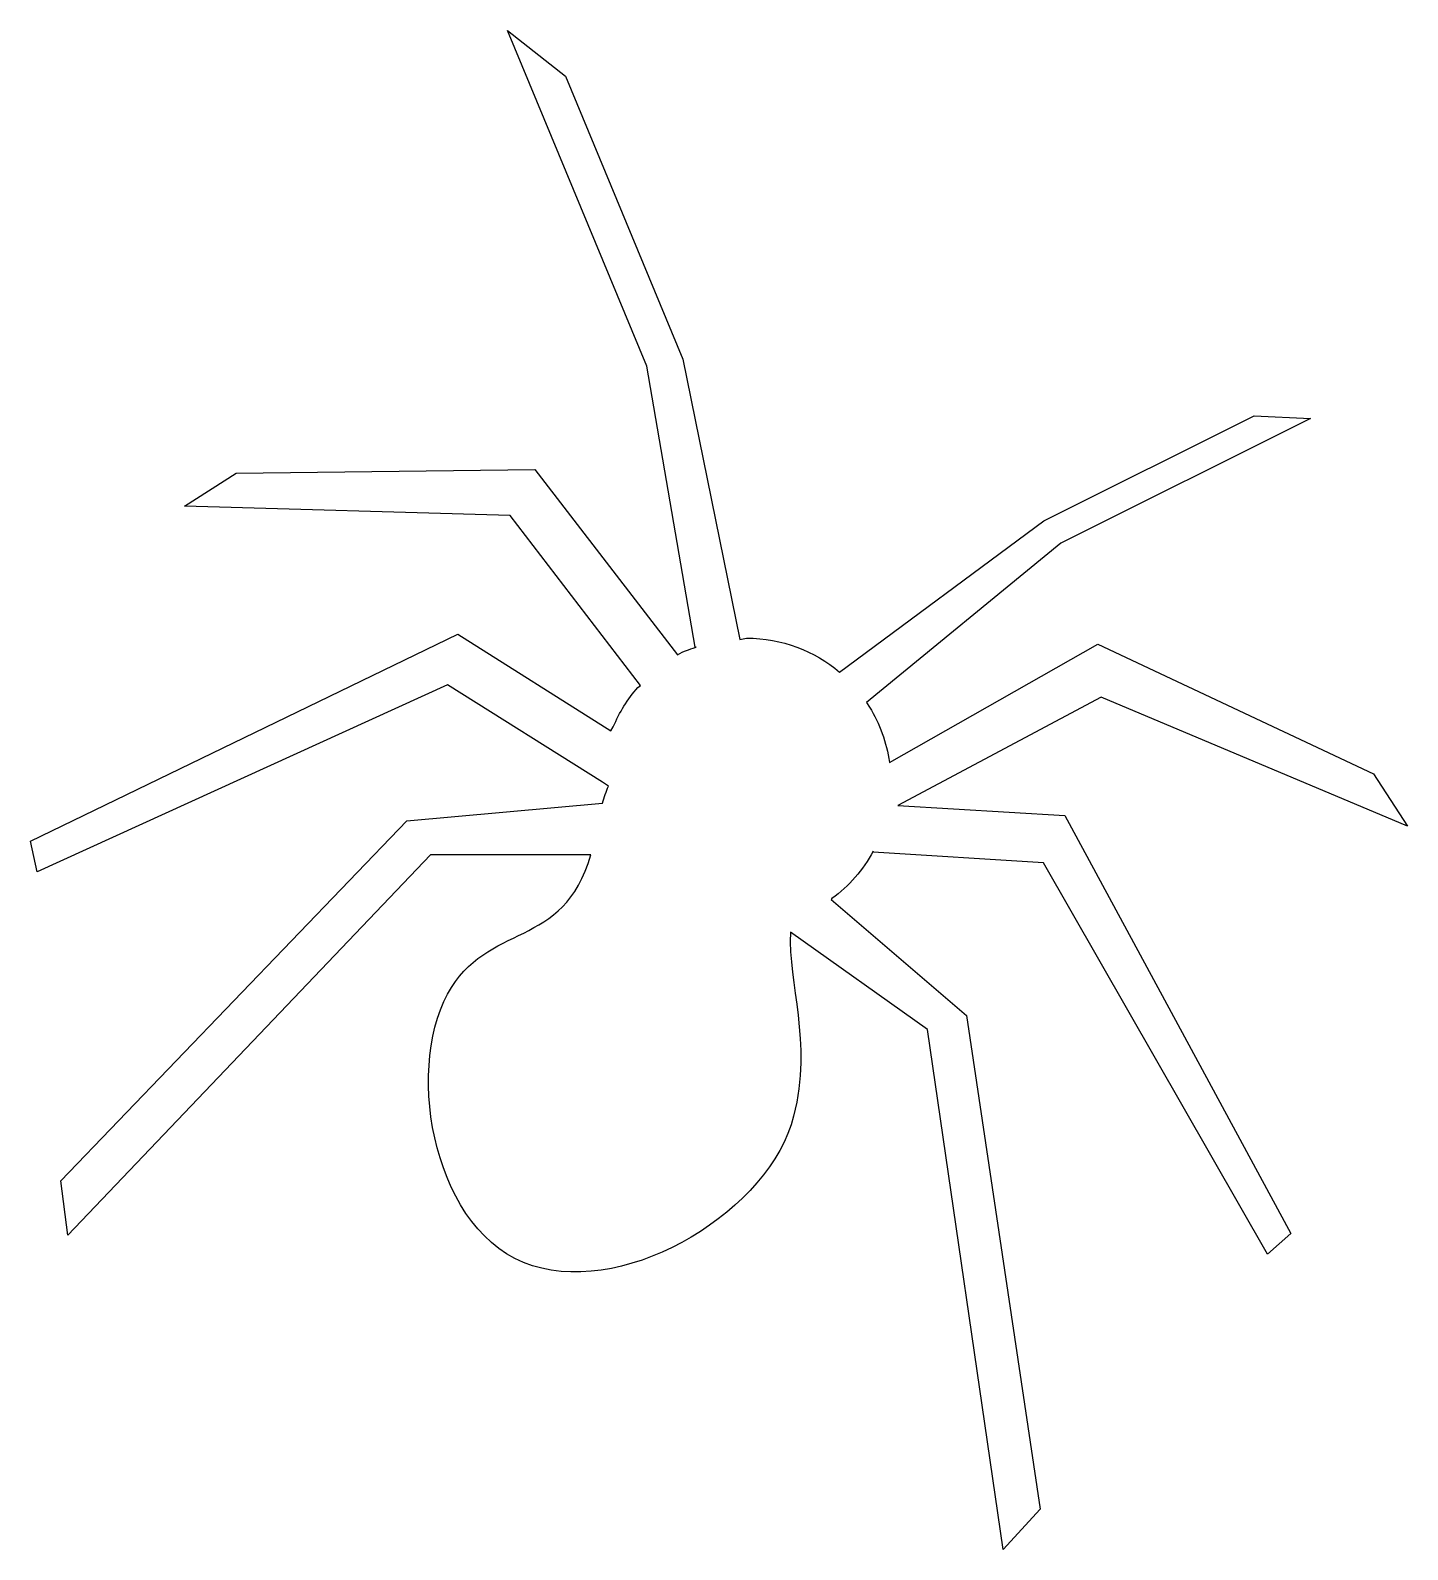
# Model space of a CAD drawing. Header units: centimetres. Extents: x -8.5 to 8.5, y -9.4 to 9.4.
import ezdxf

# ---------------------------------------------------------------- set-up
doc = ezdxf.new("R2010")
doc.units = ezdxf.units.CM
doc.header["$MEASUREMENT"] = 0
doc.layers.add('Camada 1', color=7, linetype='Continuous')

msp = doc.modelspace()

# ---------------------------------------------------------------- linework, layer by layer
at = {"layer": 'Camada 1'}
msp.add_open_spline([(-1.44541, 0.09701), (-1.44541, 0.09701), (-1.36926, 0.04917), (-1.36926, 0.04917), (-1.36926, 0.04917), (-1.39683, -0.01901), (-1.42218, -0.08907), (-1.44377, -0.16154), (-1.44377, -0.16154), (-1.44377, -0.16154), (-3.86664, -0.38215), (-3.86664, -0.38215), (-3.86664, -0.38215), (-3.86664, -0.38215), (-8.15376, -4.84255), (-8.15376, -4.84255), (-8.15376, -4.84255), (-8.15376, -4.84255), (-8.06954, -5.51589), (-8.06954, -5.51589), (-8.06954, -5.51589), (-8.06954, -5.51589), (-3.5726, -0.80281), (-3.5726, -0.80281), (-3.5726, -0.80281), (-3.5726, -0.80281), (-1.58648, -0.80281), (-1.58648, -0.80281), (-1.58648, -0.80281), (-1.92819, -1.98891), (-2.87357, -1.62596), (-3.36247, -2.52811), (-3.36247, -2.52811), (-3.89272, -3.50665), (-3.52791, -5.51216), (-2.31165, -5.89485), (-2.31165, -5.89485), (-1.09539, -6.27715), (0.64033, -5.18537), (0.92465, -4.04287), (0.92465, -4.04287), (1.15828, -3.10307), (0.85086, -2.40626), (0.88663, -1.76161), (0.88663, -1.76161), (0.88663, -1.76161), (2.58285, -2.96631), (2.58285, -2.96631), (2.58285, -2.96631), (2.58285, -2.96631), (3.51929, -9.41249), (3.51929, -9.41249), (3.51929, -9.41249), (3.51929, -9.41249), (3.978, -8.91317), (3.978, -8.91317), (3.978, -8.91317), (3.978, -8.91317), (3.06617, -2.79341), (3.06617, -2.79341), (3.06617, -2.79341), (3.06617, -2.79341), (1.38998, -1.35704), (1.38998, -1.35704), (1.38998, -1.35704), (1.38998, -1.35704), (1.39932, -1.34611), (1.39932, -1.34611), (1.39932, -1.34611), (1.61003, -1.19104), (1.78551, -0.99083), (1.91147, -0.75979), (1.91147, -0.75979), (1.91147, -0.75979), (1.91049, -0.77061), (1.91049, -0.77061), (1.91049, -0.77061), (1.91049, -0.77061), (4.01935, -0.90343), (4.01935, -0.90343), (4.01935, -0.90343), (4.01935, -0.90343), (6.79507, -5.7525), (6.79507, -5.7525), (6.79507, -5.7525), (6.79507, -5.7525), (7.0846, -5.4939), (7.0846, -5.4939), (7.0846, -5.4939), (7.0846, -5.4939), (4.28547, -0.3173), (4.28547, -0.3173), (4.28547, -0.3173), (4.28547, -0.3173), (2.21775, -0.19321), (2.21775, -0.19321), (2.21775, -0.19321), (2.21775, -0.19321), (4.73635, 1.15217), (4.73635, 1.15217), (4.73635, 1.15217), (4.73635, 1.15217), (8.53198, -0.44626), (8.53198, -0.44626), (8.53198, -0.44626), (8.53198, -0.44626), (8.11018, 0.20213), (8.11018, 0.20213), (8.11018, 0.20213), (8.11018, 0.20213), (4.69237, 1.80706), (4.69237, 1.80706), (4.69237, 1.80706), (4.69237, 1.80706), (2.11162, 0.34217), (2.11162, 0.34217), (2.11162, 0.34217), (2.0772, 0.59061), (1.99176, 0.82273), (1.86619, 1.02763), (1.86619, 1.02763), (1.86619, 1.02763), (1.82685, 1.08473), (1.82685, 1.08473), (1.82685, 1.08473), (1.82685, 1.08473), (4.23668, 3.0595), (4.23668, 3.0595), (4.23668, 3.0595), (4.23668, 3.0595), (7.33027, 4.60332), (7.33027, 4.60332), (7.33027, 4.60332), (7.33027, 4.60332), (6.63082, 4.63462), (6.63082, 4.63462), (6.63082, 4.63462), (6.63082, 4.63462), (4.02465, 3.33451), (4.02465, 3.33451), (4.02465, 3.33451), (4.02465, 3.33451), (1.49502, 1.46004), (1.49502, 1.46004), (1.49502, 1.46004), (1.18358, 1.72357), (0.7808, 1.88245), (0.34088, 1.88245), (0.34088, 1.88245), (0.34088, 1.88245), (0.25854, 1.86631), (0.25854, 1.86631), (0.25854, 1.86631), (0.25854, 1.86631), (-0.44843, 5.34018), (-0.44843, 5.34018), (-0.44843, 5.34018), (-0.44843, 5.34018), (-1.90393, 8.84591), (-1.90393, 8.84591), (-1.90393, 8.84591), (-1.90393, 8.84591), (-2.62016, 9.41251), (-2.62016, 9.41251), (-2.62016, 9.41251), (-2.62016, 9.41251), (-0.89227, 5.25093), (-0.89227, 5.25093), (-0.89227, 5.25093), (-0.89227, 5.25093), (-0.29434, 1.76833), (-0.29434, 1.76833), (-0.29434, 1.76833), (-0.29434, 1.76833), (-0.28399, 1.77021), (-0.28399, 1.77021), (-0.28399, 1.77021), (-0.38411, 1.73285), (-0.42454, 1.7292), (-0.51524, 1.67533), (-0.51524, 1.67533), (-0.51524, 1.67533), (-2.2807, 3.96985), (-2.2807, 3.96985), (-2.2807, 3.96985), (-2.2807, 3.96985), (-5.98354, 3.92476), (-5.98354, 3.92476), (-5.98354, 3.92476), (-5.98354, 3.92476), (-6.62336, 3.5169), (-6.62336, 3.5169), (-6.62336, 3.5169), (-6.62336, 3.5169), (-2.5859, 3.40286), (-2.5859, 3.40286), (-2.5859, 3.40286), (-2.5859, 3.40286), (-0.97326, 1.29543), (-0.97326, 1.29543), (-0.97326, 1.29543), (-0.97326, 1.29543), (-1.00702, 1.26918), (-1.00702, 1.26918), (-1.00702, 1.26918), (-1.13212, 1.12572), (-1.23469, 0.9621), (-1.30923, 0.78385), (-1.30923, 0.78385), (-1.30923, 0.78385), (-1.33889, 0.7326), (-1.33889, 0.7326), (-1.33889, 0.7326), (-1.33889, 0.7326), (-3.23651, 1.9328), (-3.23651, 1.9328), (-3.23651, 1.9328), (-3.23651, 1.9328), (-8.53198, -0.63443), (-8.53198, -0.63443), (-8.53198, -0.63443), (-8.53198, -0.63443), (-8.44776, -1.01339), (-8.44776, -1.01339), (-8.44776, -1.01339), (-8.44776, -1.01339), (-3.36244, 1.30142), (-3.36244, 1.30142), (-3.36244, 1.30142), (-3.36244, 1.30142), (-1.44541, 0.09701), (-1.44541, 0.09701)], degree=3, knots=[0, 0, 0, 0, 0.01694915, 0.01694915, 0.01694915, 0.01694915, 0.03389831, 0.03389831, 0.03389831, 0.03389831, 0.05084746, 0.05084746, 0.05084746, 0.05084746, 0.06779661, 0.06779661, 0.06779661, 0.06779661, 0.08474576, 0.08474576, 0.08474576, 0.08474576, 0.10169492, 0.10169492, 0.10169492, 0.10169492, 0.11864407, 0.11864407, 0.11864407, 0.11864407, 0.13559322, 0.13559322, 0.13559322, 0.13559322, 0.15254237, 0.15254237, 0.15254237, 0.15254237, 0.16949153, 0.16949153, 0.16949153, 0.16949153, 0.18644068, 0.18644068, 0.18644068, 0.18644068, 0.20338983, 0.20338983, 0.20338983, 0.20338983, 0.22033898, 0.22033898, 0.22033898, 0.22033898, 0.23728814, 0.23728814, 0.23728814, 0.23728814, 0.25423729, 0.25423729, 0.25423729, 0.25423729, 0.27118644, 0.27118644, 0.27118644, 0.27118644, 0.28813559, 0.28813559, 0.28813559, 0.28813559, 0.30508475, 0.30508475, 0.30508475, 0.30508475, 0.3220339, 0.3220339, 0.3220339, 0.3220339, 0.33898305, 0.33898305, 0.33898305, 0.33898305, 0.3559322, 0.3559322, 0.3559322, 0.3559322, 0.37288136, 0.37288136, 0.37288136, 0.37288136, 0.38983051, 0.38983051, 0.38983051, 0.38983051, 0.40677966, 0.40677966, 0.40677966, 0.40677966, 0.42372881, 0.42372881, 0.42372881, 0.42372881, 0.44067797, 0.44067797, 0.44067797, 0.44067797, 0.45762712, 0.45762712, 0.45762712, 0.45762712, 0.47457627, 0.47457627, 0.47457627, 0.47457627, 0.49152542, 0.49152542, 0.49152542, 0.49152542, 0.50847458, 0.50847458, 0.50847458, 0.50847458, 0.52542373, 0.52542373, 0.52542373, 0.52542373, 0.54237288, 0.54237288, 0.54237288, 0.54237288, 0.55932203, 0.55932203, 0.55932203, 0.55932203, 0.57627119, 0.57627119, 0.57627119, 0.57627119, 0.59322034, 0.59322034, 0.59322034, 0.59322034, 0.61016949, 0.61016949, 0.61016949, 0.61016949, 0.62711864, 0.62711864, 0.62711864, 0.62711864, 0.6440678, 0.6440678, 0.6440678, 0.6440678, 0.66101695, 0.66101695, 0.66101695, 0.66101695, 0.6779661, 0.6779661, 0.6779661, 0.6779661, 0.69491525, 0.69491525, 0.69491525, 0.69491525, 0.71186441, 0.71186441, 0.71186441, 0.71186441, 0.72881356, 0.72881356, 0.72881356, 0.72881356, 0.74576271, 0.74576271, 0.74576271, 0.74576271, 0.76271186, 0.76271186, 0.76271186, 0.76271186, 0.77966102, 0.77966102, 0.77966102, 0.77966102, 0.79661017, 0.79661017, 0.79661017, 0.79661017, 0.81355932, 0.81355932, 0.81355932, 0.81355932, 0.83050847, 0.83050847, 0.83050847, 0.83050847, 0.84745763, 0.84745763, 0.84745763, 0.84745763, 0.86440678, 0.86440678, 0.86440678, 0.86440678, 0.88135593, 0.88135593, 0.88135593, 0.88135593, 0.89830508, 0.89830508, 0.89830508, 0.89830508, 0.91525424, 0.91525424, 0.91525424, 0.91525424, 0.93220339, 0.93220339, 0.93220339, 0.93220339, 0.94915254, 0.94915254, 0.94915254, 0.94915254, 0.96610169, 0.96610169, 0.96610169, 0.96610169, 1, 1, 1, 1], dxfattribs=at)

doc.saveas('drawing.dxf')
